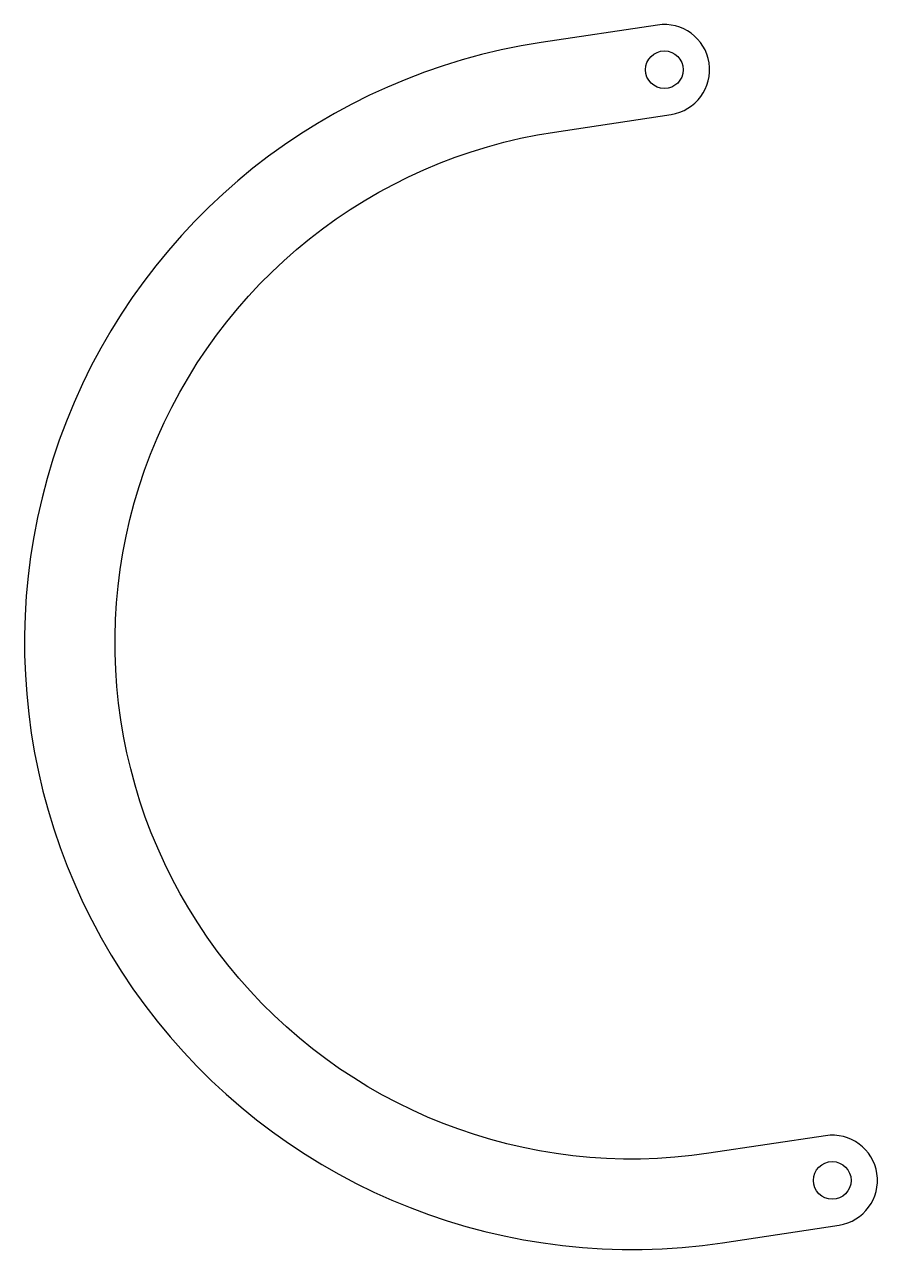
# Model space of a CAD drawing. Header units: millimetres. Extents: x -40.8 to 4.4, y -5.2 to 59.9.
import ezdxf

# ---------------------------------------------------------------- set-up
doc = ezdxf.new("R2010")
doc.units = ezdxf.units.MM

msp = doc.modelspace()

# ---------------------------------------------------------------- linework, layer by layer
msp.add_lwpolyline([(-4.531, -0.045, -1.000001), (-12.723, 54.174), (-6.538, 55.108, 1), (-7.255, 59.854), (-13.44, 58.92, 1.000001), (-3.814, -4.791), (2.371, -3.857, 1), (1.653, 0.889)], format="xyb", close=True)
for centre in [(-6.896, 57.481), (2.012, -1.484)]:
    msp.add_circle(centre, 1)

doc.saveas('drawing.dxf')
